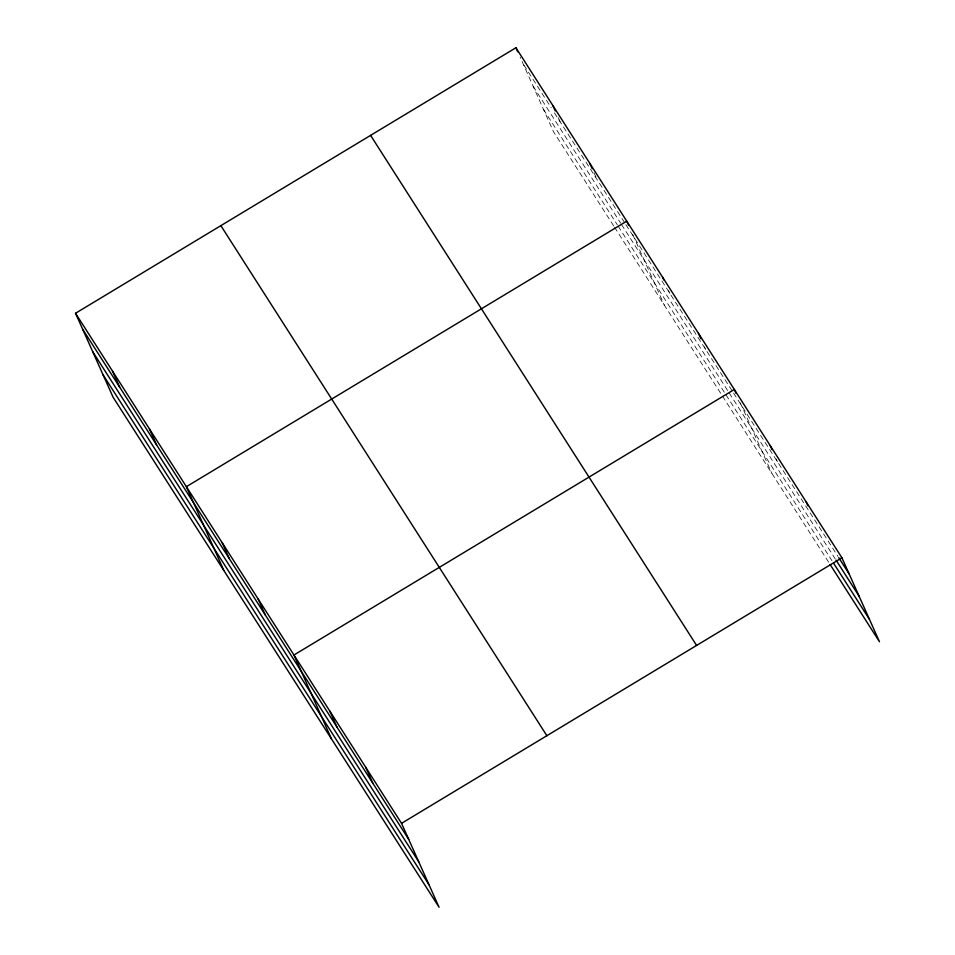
<?xml version="1.0" encoding="UTF-8"?>
<svg xmlns="http://www.w3.org/2000/svg" width="955" height="955" viewBox="0 0 955 955"><rect width="100%" height="100%" fill="white"/><g stroke="black" fill="none" stroke-linecap="round" stroke-linejoin="round"><path stroke-width="0.72" stroke-dasharray="4.78 3.58" d="M523.913 65.071L551.226 107.796M554.437 112.833L625.119 223.41M625.919 224.676L732.772 391.848M733.571 393.09L837.965 556.419M533.129 86.213L620.678 223.184M621.478 224.449L728.438 391.789M729.238 393.042L835.231 558.866M543.443 109.276L617.348 224.891M618.148 226.156L724.415 392.421M726.015 394.916L831.996 560.74M613.707 225.917L553.458 131.671L520.117 57.121M614.507 227.183L721.682 394.869M722.481 396.11L829.262 563.187M776.2 458.985L777.394 461.659M740.34 402.879L771.891 473.417M704.48 346.772L705.673 349.446M668.619 290.666L669.813 293.34M632.759 234.56L664.31 305.099M594.01 172.736L597.006 179.433M558.257 117.608L560.06 121.619"/><path stroke-width="1.43" d="M75.529 313.264L401.542 823.329L439.073 907.25L113.072 397.185L75.529 313.264L515.927 47.75L841.928 557.816L879.471 641.736L830.062 564.429M401.542 823.329L841.928 557.816M838.765 557.672L849.114 573.883M836.031 560.108L859.13 596.266M833.596 563.235L869.456 619.341M370.588 135.371L696.601 645.437M220.856 225.643L546.869 735.708M82.715 329.332L408.728 839.397M92.731 351.726L418.744 861.792M103.056 374.802L429.058 884.855M806.068 501.709L807.87 505.72M770.208 445.603L772.01 449.614M736.15 393.508L734.347 389.485L293.949 655.011L331.492 738.931M698.487 333.379L700.886 338.738M662.627 277.272L663.821 279.958M628.557 225.189L626.766 221.166L186.368 486.692L223.912 570.613M589.82 163.365L592.219 168.725M552.873 105.551L555.261 110.911M515.927 47.75L517.717 51.761M365.681 767.223L372.868 783.291M329.809 711.117L337.008 727.185M258.089 598.904L265.275 614.972M222.229 542.798L229.415 558.866M149.422 428.879L156.608 444.946M112.475 371.077L119.662 387.145"/></g></svg>
